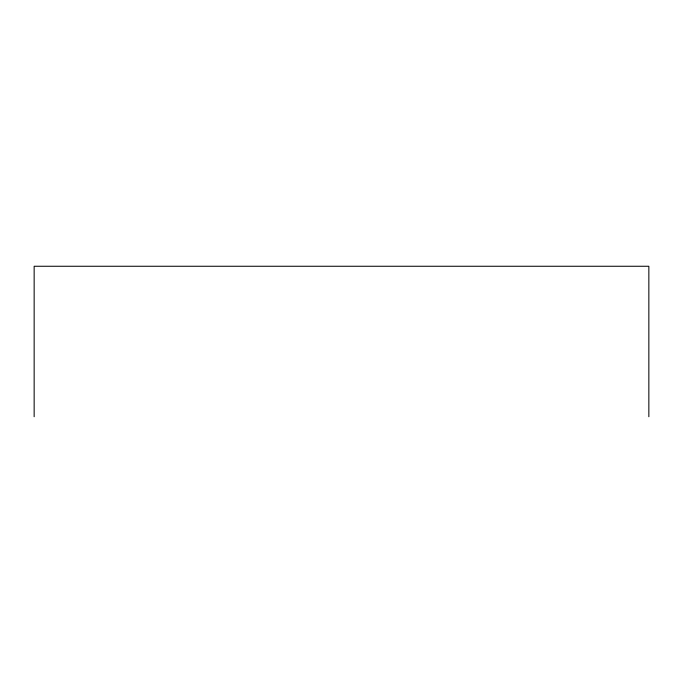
<?xml version="1.0" encoding="UTF-8"?>
<svg xmlns="http://www.w3.org/2000/svg" width="683" height="683" viewBox="0 0 683 683"><rect width="100%" height="100%" fill="white"/><g stroke="black" fill="none" stroke-linecap="round" stroke-linejoin="round"><path stroke-width="1.02" d="M648.85 416.741L648.85 266.259L34.15 266.259L34.15 416.741"/></g></svg>
